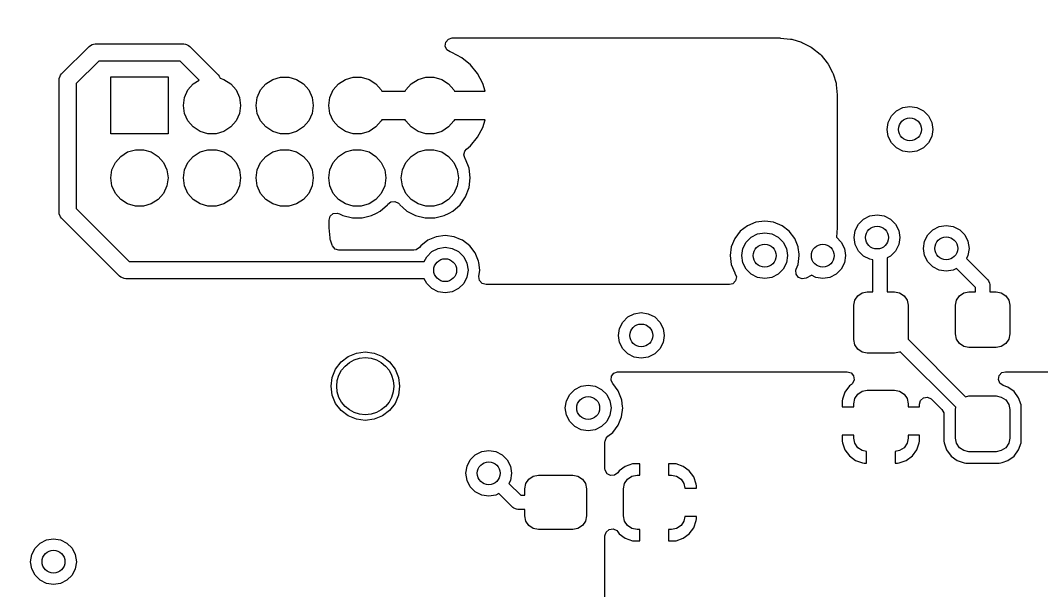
# Model space of a CAD drawing. Extents: x 116 to 183, y -110.2 to -37.6.
# Drawn here: x 131.51 to 149.37, y -68.09 to -58.11 of the extents above; entities that cross this region are included whole.
import ezdxf

# ---------------------------------------------------------------- set-up
doc = ezdxf.new("R2010")
doc.units = 0
doc.layers.add('BLACK', color=7, linetype='CONTINUOUS')

msp = doc.modelspace()

# ---------------------------------------------------------------- linework, layer by layer
at = {"layer": 'BLACK', "linetype": 'CONTINUOUS'}
for p, q in [((132.227934, -59.049934), (132.709934, -58.567934)), ((132.709934, -58.567934), (132.732665, -58.549279)), ((132.732665, -58.549279), (132.764339, -58.536159)), ((132.764339, -58.536159), (132.786736, -58.526882)), ((132.786736, -58.526882), (132.816, -58.524)), ((132.816, -58.524), (134.364, -58.524)), ((134.364, -58.524), (134.393264, -58.526882)), ((134.393264, -58.526882), (134.415661, -58.536159)), ((134.415661, -58.536159), (134.447335, -58.549279)), ((134.447335, -58.549279), (134.470066, -58.567934)), ((134.470066, -58.567934), (134.966066, -59.063934)), ((138.938005, -58.560551), (138.948566, -58.491484)), ((138.966462, -58.624363), (138.938005, -58.560551)), ((138.948566, -58.491484), (138.994791, -58.43909)), ((138.994791, -58.43909), (139.060896, -58.42)), ((139.060896, -58.42), (144.789907, -58.42)), ((144.789907, -58.42), (144.802061, -58.420597)), ((144.802061, -58.420597), (144.978941, -58.438018)), ((144.978941, -58.438018), (145.002769, -58.442757)), ((145.002769, -58.442757), (145.167001, -58.492576)), ((145.167001, -58.492576), (145.189453, -58.501877)), ((145.189453, -58.501877), (145.340798, -58.582772)), ((139.0249, -58.66266), (138.966462, -58.624363)), ((139.054536, -58.67165), (139.0249, -58.66266)), ((139.228253, -58.764503), (139.054536, -58.67165)), ((145.340798, -58.582772), (145.36101, -58.596277)), ((145.36101, -58.596277), (145.493666, -58.705145)), ((145.493666, -58.705145), (145.510854, -58.722333)), ((145.510854, -58.722333), (145.619722, -58.854989)), ((132.878132, -58.824), (132.484, -59.218132)), ((134.301868, -58.824), (132.878132, -58.824)), ((134.634491, -59.156623), (134.301868, -58.824)), ((139.22826, -58.764507), (139.228253, -58.764503)), ((139.380528, -58.889471), (139.22826, -58.764507)), ((139.505492, -59.041739), (139.380528, -58.889471)), ((145.619722, -58.854989), (145.633227, -58.875201)), ((145.633227, -58.875201), (145.714121, -59.026543)), ((132.186882, -59.126736), (132.203481, -59.086664)), ((132.203481, -59.086664), (132.209279, -59.072665)), ((132.209279, -59.072665), (132.227934, -59.049934)), ((133.09, -60.1), (133.09, -59.1)), ((133.09, -59.1), (134.09, -59.1)), ((134.09, -59.1), (134.09, -60.1)), ((134.966066, -59.063934), (134.984721, -59.086665)), ((134.984721, -59.086665), (134.990244, -59.1)), ((134.990244, -59.1), (135.000825, -59.125545)), ((135.922292, -59.145184), (136.058843, -59.105089)), ((136.058843, -59.105089), (136.201157, -59.105089)), ((136.201157, -59.105089), (136.337708, -59.145184)), ((137.192292, -59.145184), (137.328843, -59.105089)), ((137.328843, -59.105089), (137.471157, -59.105089)), ((137.471157, -59.105089), (137.607708, -59.145184)), ((138.462292, -59.145184), (138.598843, -59.105089)), ((138.598843, -59.105089), (138.741157, -59.105089)), ((138.741157, -59.105089), (138.877708, -59.145184)), ((139.505496, -59.041746), (139.505492, -59.041739)), ((139.598347, -59.215458), (139.505496, -59.041746)), ((145.714121, -59.026543), (145.723424, -59.049001)), ((145.723424, -59.049001), (145.77324, -59.213224)), ((132.184, -59.156), (132.186882, -59.126736)), ((132.184, -61.468), (132.184, -59.156)), ((132.484, -59.218132), (132.484, -61.405868)), ((134.439373, -59.32968), (134.53257, -59.222125)), ((134.53257, -59.222125), (134.634491, -59.156623)), ((135.000825, -59.125545), (135.067708, -59.145184)), ((135.067708, -59.145184), (135.18743, -59.222125)), ((135.18743, -59.222125), (135.280627, -59.32968)), ((135.709373, -59.32968), (135.80257, -59.222125)), ((135.80257, -59.222125), (135.922292, -59.145184)), ((136.337708, -59.145184), (136.45743, -59.222125)), ((136.45743, -59.222125), (136.550627, -59.32968)), ((136.979373, -59.32968), (137.07257, -59.222125)), ((137.07257, -59.222125), (137.192292, -59.145184)), ((137.607708, -59.145184), (137.72743, -59.222125)), ((137.72743, -59.222125), (137.820627, -59.32968)), ((138.249373, -59.32968), (138.34257, -59.222125)), ((138.34257, -59.222125), (138.462292, -59.145184)), ((138.877708, -59.145184), (138.99743, -59.222125)), ((138.99743, -59.222125), (139.090627, -59.32968)), ((139.63916, -59.349999), (139.598347, -59.215458)), ((145.77324, -59.213224), (145.777982, -59.237065)), ((145.777982, -59.237065), (145.795403, -59.413938)), ((134.36, -59.6), (134.380254, -59.459134)), ((134.380254, -59.459134), (134.439373, -59.32968)), ((135.280627, -59.32968), (135.339746, -59.459134)), ((135.339746, -59.459134), (135.36, -59.6)), ((135.63, -59.6), (135.650254, -59.459134)), ((135.650254, -59.459134), (135.709373, -59.32968)), ((136.550627, -59.32968), (136.609746, -59.459134)), ((136.609746, -59.459134), (136.63, -59.6)), ((136.9, -59.6), (136.920254, -59.459134)), ((136.920254, -59.459134), (136.979373, -59.32968)), ((137.820627, -59.32968), (137.829907, -59.35)), ((137.829907, -59.35), (138.240093, -59.35)), ((138.240093, -59.35), (138.249373, -59.32968)), ((139.090627, -59.32968), (139.099907, -59.35)), ((139.099907, -59.35), (139.63916, -59.35)), ((139.63916, -59.35), (139.63916, -59.349999)), ((145.795403, -59.413938), (145.796, -59.426092)), ((145.796, -59.426092), (145.796, -61.731907)), ((134.380254, -59.740866), (134.36, -59.6)), ((135.36, -59.6), (135.339746, -59.740866)), ((135.650254, -59.740866), (135.63, -59.6)), ((136.63, -59.6), (136.609746, -59.740866)), ((136.920254, -59.740866), (136.9, -59.6)), ((146.830886, -59.696393), (146.942393, -59.639577)), ((146.942393, -59.639577), (147.066, -59.62)), ((147.066, -59.62), (147.189607, -59.639577)), ((147.189607, -59.639577), (147.301114, -59.696393)), ((134.439373, -59.87032), (134.380254, -59.740866)), ((135.339746, -59.740866), (135.280627, -59.87032)), ((135.709373, -59.87032), (135.650254, -59.740866)), ((136.609746, -59.740866), (136.550627, -59.87032)), ((136.979373, -59.87032), (136.920254, -59.740866)), ((146.685577, -59.896393), (146.742393, -59.784886)), ((146.742393, -59.784886), (146.830886, -59.696393)), ((147.301114, -59.696393), (147.389607, -59.784886)), ((147.389607, -59.784886), (147.446423, -59.896393)), ((134.53257, -59.977875), (134.439373, -59.87032)), ((134.652292, -60.054816), (134.53257, -59.977875)), ((135.18743, -59.977875), (135.067708, -60.054816)), ((135.280627, -59.87032), (135.18743, -59.977875)), ((135.80257, -59.977875), (135.709373, -59.87032)), ((135.922292, -60.054816), (135.80257, -59.977875)), ((136.45743, -59.977875), (136.337708, -60.054816)), ((136.550627, -59.87032), (136.45743, -59.977875)), ((137.07257, -59.977875), (136.979373, -59.87032)), ((137.192292, -60.054816), (137.07257, -59.977875)), ((137.72743, -59.977875), (137.607708, -60.054816)), ((137.820627, -59.87032), (137.72743, -59.977875)), ((137.829907, -59.85), (137.820627, -59.87032)), ((138.240093, -59.85), (137.829907, -59.85)), ((138.249373, -59.87032), (138.240093, -59.85)), ((138.34257, -59.977875), (138.249373, -59.87032)), ((138.462292, -60.054816), (138.34257, -59.977875)), ((138.99743, -59.977875), (138.877708, -60.054816)), ((139.090627, -59.87032), (138.99743, -59.977875)), ((139.099907, -59.85), (139.090627, -59.87032)), ((139.63916, -59.85), (139.099907, -59.85)), ((139.505496, -60.158253), (139.598347, -59.984541)), ((139.598347, -59.984541), (139.63916, -59.85)), ((146.666, -60.02), (146.685577, -59.896393)), ((147.446423, -59.896393), (147.466, -60.02)), ((134.09, -60.1), (133.09, -60.1)), ((134.788843, -60.094911), (134.652292, -60.054816)), ((134.931157, -60.094911), (134.788843, -60.094911)), ((135.067708, -60.054816), (134.931157, -60.094911)), ((136.058843, -60.094911), (135.922292, -60.054816)), ((136.201157, -60.094911), (136.058843, -60.094911)), ((136.337708, -60.054816), (136.201157, -60.094911)), ((137.328843, -60.094911), (137.192292, -60.054816)), ((137.471157, -60.094911), (137.328843, -60.094911)), ((137.607708, -60.054816), (137.471157, -60.094911)), ((138.598843, -60.094911), (138.462292, -60.054816)), ((138.741157, -60.094911), (138.598843, -60.094911)), ((138.877708, -60.054816), (138.741157, -60.094911)), ((139.380529, -60.310527), (139.505492, -60.15826)), ((139.505492, -60.15826), (139.505496, -60.158253)), ((146.685577, -60.143607), (146.666, -60.02)), ((146.742393, -60.255114), (146.685577, -60.143607)), ((147.446423, -60.143607), (147.389607, -60.255114)), ((147.466, -60.02), (147.446423, -60.143607)), ((139.311991, -60.366774), (139.380529, -60.310527)), ((146.830886, -60.343607), (146.742393, -60.255114)), ((146.942393, -60.400423), (146.830886, -60.343607)), ((147.301114, -60.343607), (147.189607, -60.400423)), ((147.389607, -60.255114), (147.301114, -60.343607)), ((133.169373, -60.59968), (133.26257, -60.492125)), ((133.26257, -60.492125), (133.382292, -60.415184)), ((133.382292, -60.415184), (133.518843, -60.375089)), ((133.518843, -60.375089), (133.661157, -60.375089)), ((133.661157, -60.375089), (133.797708, -60.415184)), ((133.797708, -60.415184), (133.91743, -60.492125)), ((133.91743, -60.492125), (134.010627, -60.59968)), ((134.439373, -60.59968), (134.53257, -60.492125)), ((134.53257, -60.492125), (134.652292, -60.415184)), ((134.652292, -60.415184), (134.788843, -60.375089)), ((134.788843, -60.375089), (134.931157, -60.375089)), ((134.931157, -60.375089), (135.067708, -60.415184)), ((135.067708, -60.415184), (135.18743, -60.492125)), ((135.18743, -60.492125), (135.280627, -60.59968)), ((135.709373, -60.59968), (135.80257, -60.492125)), ((135.80257, -60.492125), (135.922292, -60.415184)), ((135.922292, -60.415184), (136.058843, -60.375089)), ((136.058843, -60.375089), (136.201157, -60.375089)), ((136.201157, -60.375089), (136.337708, -60.415184)), ((136.337708, -60.415184), (136.45743, -60.492125)), ((136.45743, -60.492125), (136.550627, -60.59968)), ((136.979373, -60.59968), (137.07257, -60.492125)), ((137.07257, -60.492125), (137.192292, -60.415184)), ((137.192292, -60.415184), (137.328843, -60.375089)), ((137.328843, -60.375089), (137.471157, -60.375089)), ((137.471157, -60.375089), (137.607708, -60.415184)), ((137.607708, -60.415184), (137.72743, -60.492125)), ((137.72743, -60.492125), (137.820627, -60.59968)), ((138.249373, -60.59968), (138.34257, -60.492125)), ((138.34257, -60.492125), (138.462292, -60.415184)), ((138.462292, -60.415184), (138.598843, -60.375089)), ((138.598843, -60.375089), (138.741157, -60.375089)), ((138.741157, -60.375089), (138.877708, -60.415184)), ((138.877708, -60.415184), (138.99743, -60.492125)), ((138.99743, -60.492125), (139.090627, -60.59968)), ((139.266722, -60.466714), (139.284187, -60.399063)), ((139.288604, -60.533068), (139.266722, -60.466714)), ((139.284187, -60.399063), (139.311991, -60.366774)), ((139.294818, -60.54207), (139.288604, -60.533068)), ((139.35514, -60.701128), (139.294818, -60.54207)), ((147.066, -60.42), (146.942393, -60.400423)), ((147.189607, -60.400423), (147.066, -60.42)), ((133.110254, -60.729134), (133.169373, -60.59968)), ((134.010627, -60.59968), (134.069746, -60.729134)), ((134.380254, -60.729134), (134.439373, -60.59968)), ((135.280627, -60.59968), (135.339746, -60.729134)), ((135.650254, -60.729134), (135.709373, -60.59968)), ((136.550627, -60.59968), (136.609746, -60.729134)), ((136.920254, -60.729134), (136.979373, -60.59968)), ((137.820627, -60.59968), (137.879746, -60.729134)), ((138.190254, -60.729134), (138.249373, -60.59968)), ((139.090627, -60.59968), (139.149746, -60.729134)), ((139.375645, -60.87), (139.35514, -60.701128)), ((133.09, -60.87), (133.110254, -60.729134)), ((133.110254, -61.010866), (133.09, -60.87)), ((134.069746, -60.729134), (134.09, -60.87)), ((134.09, -60.87), (134.069746, -61.010866)), ((134.36, -60.87), (134.380254, -60.729134)), ((134.380254, -61.010866), (134.36, -60.87)), ((135.339746, -60.729134), (135.36, -60.87)), ((135.36, -60.87), (135.339746, -61.010866)), ((135.63, -60.87), (135.650254, -60.729134)), ((135.650254, -61.010866), (135.63, -60.87)), ((136.609746, -60.729134), (136.63, -60.87)), ((136.63, -60.87), (136.609746, -61.010866)), ((136.9, -60.87), (136.920254, -60.729134)), ((136.920254, -61.010866), (136.9, -60.87)), ((137.879746, -60.729134), (137.9, -60.87)), ((137.9, -60.87), (137.879746, -61.010866)), ((138.17, -60.87), (138.190254, -60.729134)), ((138.190254, -61.010866), (138.17, -60.87)), ((139.149746, -60.729134), (139.17, -60.87)), ((139.17, -60.87), (139.149746, -61.010866)), ((139.35514, -61.038872), (139.375645, -60.87)), ((133.169373, -61.14032), (133.110254, -61.010866)), ((134.069746, -61.010866), (134.010627, -61.14032)), ((134.439373, -61.14032), (134.380254, -61.010866)), ((135.339746, -61.010866), (135.280627, -61.14032)), ((135.709373, -61.14032), (135.650254, -61.010866)), ((136.609746, -61.010866), (136.550627, -61.14032)), ((136.979373, -61.14032), (136.920254, -61.010866)), ((137.879746, -61.010866), (137.820627, -61.14032)), ((138.249373, -61.14032), (138.190254, -61.010866)), ((139.149746, -61.010866), (139.090627, -61.14032)), ((139.294818, -61.19793), (139.35514, -61.038872)), ((133.26257, -61.247875), (133.169373, -61.14032)), ((133.382292, -61.324816), (133.26257, -61.247875)), ((133.91743, -61.247875), (133.797708, -61.324816)), ((134.010627, -61.14032), (133.91743, -61.247875)), ((134.53257, -61.247875), (134.439373, -61.14032)), ((134.652292, -61.324816), (134.53257, -61.247875)), ((135.18743, -61.247875), (135.067708, -61.324816)), ((135.280627, -61.14032), (135.18743, -61.247875)), ((135.80257, -61.247875), (135.709373, -61.14032)), ((135.922292, -61.324816), (135.80257, -61.247875)), ((136.45743, -61.247875), (136.337708, -61.324816)), ((136.550627, -61.14032), (136.45743, -61.247875)), ((137.07257, -61.247875), (136.979373, -61.14032)), ((137.192292, -61.324816), (137.07257, -61.247875)), ((137.72743, -61.247875), (137.607708, -61.324816)), ((137.820627, -61.14032), (137.72743, -61.247875)), ((138.34257, -61.247875), (138.249373, -61.14032)), ((138.462292, -61.324816), (138.34257, -61.247875)), ((138.99743, -61.247875), (138.877708, -61.324816)), ((139.090627, -61.14032), (138.99743, -61.247875)), ((139.198183, -61.337929), (139.294818, -61.19793)), ((132.484, -61.405868), (133.412132, -62.334)), ((133.518843, -61.364911), (133.382292, -61.324816)), ((133.661157, -61.364911), (133.518843, -61.364911)), ((133.797708, -61.324816), (133.661157, -61.364911)), ((134.788843, -61.364911), (134.652292, -61.324816)), ((134.931157, -61.364911), (134.788843, -61.364911)), ((135.067708, -61.324816), (134.931157, -61.364911)), ((136.058843, -61.364911), (135.922292, -61.324816)), ((136.201157, -61.364911), (136.058843, -61.364911)), ((136.337708, -61.324816), (136.201157, -61.364911)), ((137.328843, -61.364911), (137.192292, -61.324816)), ((137.471157, -61.364911), (137.328843, -61.364911)), ((137.607708, -61.324816), (137.471157, -61.364911)), ((137.800852, -61.450734), (137.928183, -61.337929)), ((137.928183, -61.337929), (137.93295, -61.331021)), ((137.93295, -61.331021), (137.98723, -61.287033)), ((137.98723, -61.287033), (138.056678, -61.279372)), ((138.056678, -61.279372), (138.119244, -61.310473)), ((138.119244, -61.310473), (138.137046, -61.331017)), ((138.137046, -61.331017), (138.141817, -61.337929)), ((138.141817, -61.337929), (138.199731, -61.389236)), ((138.199731, -61.389236), (138.26915, -61.450736)), ((138.598843, -61.364911), (138.462292, -61.324816)), ((138.741157, -61.364911), (138.598843, -61.364911)), ((138.877708, -61.324816), (138.741157, -61.364911)), ((139.070852, -61.450734), (139.198183, -61.337929)), ((132.186882, -61.497263), (132.184, -61.468)), ((132.209279, -61.551335), (132.186882, -61.497263)), ((132.227934, -61.574066), (132.209279, -61.551335)), ((133.243934, -62.590066), (132.227934, -61.574066)), ((136.906, -61.606968), (136.925685, -61.539929)), ((136.906, -61.731907), (136.906, -61.606968)), ((136.925685, -61.539929), (136.978489, -61.494174)), ((136.978489, -61.494174), (137.047647, -61.48423)), ((137.047647, -61.48423), (137.087626, -61.497172)), ((137.087626, -61.497172), (137.149773, -61.529789)), ((137.149773, -61.529789), (137.149775, -61.52979)), ((137.149775, -61.52979), (137.314944, -61.5705)), ((137.314944, -61.5705), (137.485056, -61.5705)), ((137.485056, -61.5705), (137.650225, -61.52979)), ((137.650225, -61.52979), (137.737031, -61.48423)), ((137.737031, -61.48423), (137.800849, -61.450736)), ((137.800849, -61.450736), (137.80085, -61.450734)), ((137.80085, -61.450734), (137.800852, -61.450734)), ((138.26915, -61.450736), (138.419773, -61.529789)), ((138.419773, -61.529789), (138.419775, -61.52979)), ((138.419775, -61.52979), (138.584944, -61.5705)), ((138.584944, -61.5705), (138.755056, -61.5705)), ((138.755056, -61.5705), (138.920225, -61.52979)), ((138.920225, -61.52979), (139.007031, -61.48423)), ((139.007031, -61.48423), (139.070849, -61.450736)), ((139.070849, -61.450736), (139.07085, -61.450734)), ((139.07085, -61.450734), (139.070852, -61.450734)), ((146.167079, -61.678658), (146.255572, -61.590165)), ((146.255572, -61.590165), (146.367079, -61.533349)), ((146.367079, -61.533349), (146.490686, -61.513772)), ((146.490686, -61.513772), (146.614293, -61.533349)), ((146.614293, -61.533349), (146.7258, -61.590165)), ((146.7258, -61.590165), (146.814293, -61.678658)), ((136.906597, -61.744061), (136.906, -61.731907)), ((136.924018, -61.920941), (136.906597, -61.744061)), ((144.22316, -61.705463), (144.097718, -61.801718)), ((144.369237, -61.644956), (144.22316, -61.705463)), ((144.369239, -61.644955), (144.369237, -61.644956)), ((144.525999, -61.624318), (144.369239, -61.644955)), ((144.526001, -61.624318), (144.525999, -61.624318)), ((144.68276, -61.644955), (144.526001, -61.624318)), ((144.682762, -61.644956), (144.68276, -61.644955)), ((144.828841, -61.705464), (144.682762, -61.644956)), ((144.954282, -61.801718), (144.828841, -61.705464)), ((145.795403, -61.744061), (145.779207, -61.908486)), ((145.796, -61.731907), (145.795403, -61.744061)), ((146.090686, -61.913772), (146.110263, -61.790165)), ((146.110263, -61.790165), (146.167079, -61.678658)), ((146.814293, -61.678658), (146.871109, -61.790165)), ((146.871109, -61.790165), (146.890686, -61.913772)), ((147.377393, -61.867886), (147.465886, -61.779393)), ((147.465886, -61.779393), (147.577393, -61.722577)), ((147.577393, -61.722577), (147.701, -61.703)), ((147.701, -61.703), (147.824607, -61.722577)), ((147.824607, -61.722577), (147.936114, -61.779393)), ((147.936114, -61.779393), (148.024607, -61.867886)), ((136.928757, -61.944769), (136.924018, -61.920941)), ((136.933215, -61.959463), (136.928757, -61.944769)), ((136.959312, -62.045495), (136.933215, -61.959463)), ((138.635159, -61.959464), (138.509718, -62.055718)), ((138.63516, -61.959463), (138.635159, -61.959464)), ((138.781237, -61.898956), (138.63516, -61.959463)), ((138.781239, -61.898955), (138.781237, -61.898956)), ((138.937999, -61.878318), (138.781239, -61.898955)), ((138.938001, -61.878318), (138.937999, -61.878318)), ((139.09476, -61.898955), (138.938001, -61.878318)), ((139.094762, -61.898956), (139.09476, -61.898955)), ((139.205364, -61.944769), (139.094762, -61.898956)), ((139.240841, -61.959464), (139.205364, -61.944769)), ((139.366282, -62.055718), (139.240841, -61.959464)), ((144.001463, -61.92716), (143.940956, -62.073237)), ((144.097718, -61.801718), (144.001463, -61.92716)), ((144.202393, -61.994886), (144.290886, -61.906393)), ((144.290886, -61.906393), (144.402393, -61.849577)), ((144.402393, -61.849577), (144.526, -61.83)), ((144.526, -61.83), (144.649607, -61.849577)), ((144.649607, -61.849577), (144.761114, -61.906393)), ((144.761114, -61.906393), (144.849607, -61.994886)), ((145.050536, -61.927159), (144.954282, -61.801718)), ((145.111044, -62.073238), (145.050536, -61.927159)), ((145.779207, -61.908486), (145.865607, -61.994886)), ((146.110263, -62.037379), (146.090686, -61.913772)), ((146.890686, -61.913772), (146.871109, -62.037379)), ((147.320577, -61.979393), (147.377393, -61.867886)), ((148.024607, -61.867886), (148.081423, -61.979393)), ((136.965179, -62.061011), (136.959312, -62.045495)), ((137.010934, -62.113815), (136.965179, -62.061011)), ((137.077973, -62.1335), (137.010934, -62.113815)), ((138.388884, -62.1335), (137.077973, -62.1335)), ((138.430832, -62.126189), (138.388884, -62.1335)), ((138.487258, -62.084988), (138.430832, -62.126189)), ((138.509718, -62.055718), (138.487258, -62.084988)), ((138.702886, -62.160393), (138.814393, -62.103577)), ((138.814393, -62.103577), (138.938, -62.084)), ((138.938, -62.084), (139.061607, -62.103577)), ((139.061607, -62.103577), (139.173114, -62.160393)), ((139.462536, -62.181159), (139.366282, -62.055718)), ((143.940955, -62.073239), (143.920318, -62.229998)), ((143.940956, -62.073237), (143.940955, -62.073239)), ((144.126, -62.23), (144.145577, -62.106393)), ((144.145577, -62.106393), (144.202393, -61.994886)), ((144.849607, -61.994886), (144.906423, -62.106393)), ((144.906423, -62.106393), (144.926, -62.23)), ((145.112591, -62.084987), (145.111044, -62.073238)), ((145.128197, -62.203531), (145.112591, -62.084987)), ((145.865607, -61.994886), (145.922423, -62.106393)), ((145.922423, -62.106393), (145.942, -62.23)), ((146.167079, -62.148886), (146.110263, -62.037379)), ((146.255572, -62.237379), (146.167079, -62.148886)), ((146.814293, -62.148886), (146.7258, -62.237379)), ((146.871109, -62.037379), (146.814293, -62.148886)), ((147.301, -62.103), (147.320577, -61.979393)), ((147.320577, -62.226607), (147.301, -62.103)), ((148.081423, -61.979393), (148.101, -62.103)), ((148.101, -62.103), (148.081423, -62.226607)), ((138.571025, -62.334), (138.614393, -62.248886)), ((138.614393, -62.248886), (138.702886, -62.160393)), ((139.173114, -62.160393), (139.261607, -62.248886)), ((139.261607, -62.248886), (139.318423, -62.360393)), ((139.523044, -62.327238), (139.462536, -62.181159)), ((139.525871, -62.348712), (139.523044, -62.327238)), ((143.920318, -62.229998), (143.920318, -62.230001)), ((143.920318, -62.230001), (143.940955, -62.38676)), ((144.145577, -62.353607), (144.126, -62.23)), ((144.926, -62.23), (144.906423, -62.353607)), ((145.111044, -62.386762), (145.131682, -62.23)), ((145.131682, -62.23), (145.128197, -62.203531)), ((145.942, -62.23), (145.922423, -62.353607)), ((146.367079, -62.294195), (146.255572, -62.237379)), ((146.416503, -62.302022), (146.367079, -62.294195)), ((146.416503, -62.862), (146.416503, -62.302022)), ((146.7258, -62.237379), (146.666503, -62.267592)), ((146.666503, -62.267592), (146.666503, -62.862)), ((147.377393, -62.338114), (147.320577, -62.226607)), ((148.081423, -62.226607), (148.054406, -62.279629)), ((148.054406, -62.279629), (148.424389, -62.649612)), ((133.412132, -62.334), (138.571025, -62.334)), ((139.318423, -62.360393), (139.338, -62.484)), ((139.338, -62.484), (139.318423, -62.607607)), ((139.543682, -62.483998), (139.525871, -62.348712)), ((139.528698, -62.597815), (139.543682, -62.484001)), ((139.543682, -62.484001), (139.543682, -62.483998)), ((143.940955, -62.38676), (143.940956, -62.386762)), ((143.940956, -62.386762), (144.001463, -62.53284)), ((144.202393, -62.465114), (144.145577, -62.353607)), ((144.290886, -62.553607), (144.202393, -62.465114)), ((144.849607, -62.465114), (144.761114, -62.553607)), ((144.906423, -62.353607), (144.849607, -62.465114)), ((145.071703, -62.486384), (145.078062, -62.466386)), ((145.076065, -62.556118), (145.071703, -62.486384)), ((145.078062, -62.466386), (145.111044, -62.386762)), ((145.865607, -62.465114), (145.777114, -62.553607)), ((145.922423, -62.353607), (145.865607, -62.465114)), ((147.465886, -62.426607), (147.377393, -62.338114)), ((147.577393, -62.483423), (147.465886, -62.426607)), ((147.701, -62.503), (147.577393, -62.483423)), ((147.824607, -62.483423), (147.701, -62.503)), ((147.877629, -62.456406), (147.824607, -62.483423)), ((148.211, -62.789776), (147.877629, -62.456406)), ((133.266665, -62.608721), (133.243934, -62.590066)), ((133.282795, -62.615402), (133.266665, -62.608721)), ((133.320736, -62.631118), (133.282795, -62.615402)), ((133.35, -62.634), (133.320736, -62.631118)), ((138.571025, -62.634), (133.35, -62.634)), ((138.614393, -62.719114), (138.571025, -62.634)), ((139.318423, -62.607607), (139.261607, -62.719114)), ((139.538843, -62.665511), (139.528698, -62.597815)), ((139.584598, -62.718315), (139.538843, -62.665511)), ((144.016973, -62.672126), (143.96816, -62.722117)), ((144.001463, -62.53284), (144.001464, -62.532841)), ((144.001464, -62.532841), (144.005816, -62.538513)), ((144.005816, -62.538513), (144.031011, -62.603681)), ((144.031011, -62.603681), (144.016973, -62.672126)), ((144.402393, -62.610423), (144.290886, -62.553607)), ((144.526, -62.63), (144.402393, -62.610423)), ((144.649607, -62.610423), (144.526, -62.63)), ((144.761114, -62.553607), (144.649607, -62.610423)), ((145.117435, -62.612423), (145.076065, -62.556118)), ((145.182679, -62.637423), (145.117435, -62.612423)), ((145.251082, -62.623181), (145.182679, -62.637423)), ((145.340798, -62.575227), (145.251082, -62.623181)), ((145.344483, -62.572764), (145.340798, -62.575227)), ((145.418393, -62.610423), (145.344483, -62.572764)), ((145.542, -62.63), (145.418393, -62.610423)), ((145.665607, -62.610423), (145.542, -62.63)), ((145.777114, -62.553607), (145.665607, -62.610423)), ((148.424389, -62.649612), (148.439934, -62.668554)), ((148.439934, -62.668554), (148.458598, -62.713614)), ((138.702886, -62.807607), (138.614393, -62.719114)), ((138.814393, -62.864423), (138.702886, -62.807607)), ((138.938, -62.884), (138.814393, -62.864423)), ((139.061607, -62.864423), (138.938, -62.884)), ((139.173114, -62.807607), (139.061607, -62.864423)), ((139.261607, -62.719114), (139.173114, -62.807607)), ((139.651637, -62.738), (139.584598, -62.718315)), ((143.907441, -62.738), (139.651637, -62.738)), ((143.96816, -62.722117), (143.907441, -62.738)), ((146.229613, -62.880079), (146.3205, -62.862)), ((146.3205, -62.862), (146.416503, -62.862)), ((146.666503, -62.862), (146.7955, -62.862)), ((146.7955, -62.862), (146.886387, -62.880079)), ((148.007613, -62.880079), (148.0985, -62.862)), ((148.0985, -62.862), (148.211, -62.862)), ((148.211, -62.862), (148.211, -62.789776)), ((148.458598, -62.713614), (148.461, -62.738)), ((148.461, -62.738), (148.461, -62.862)), ((148.461, -62.862), (148.5735, -62.862)), ((148.5735, -62.862), (148.664387, -62.880079)), ((146.083, -63.0995), (146.101079, -63.008613)), ((146.101079, -63.008613), (146.152562, -62.931562)), ((146.152562, -62.931562), (146.229613, -62.880079)), ((146.886387, -62.880079), (146.963438, -62.931562)), ((146.963438, -62.931562), (147.014921, -63.008613)), ((147.014921, -63.008613), (147.033, -63.0995)), ((147.861, -63.0995), (147.879079, -63.008613)), ((147.879079, -63.008613), (147.930562, -62.931562)), ((147.930562, -62.931562), (148.007613, -62.880079)), ((148.664387, -62.880079), (148.741438, -62.931562)), ((148.741438, -62.931562), (148.792921, -63.008613)), ((148.792921, -63.008613), (148.811, -63.0995)), ((146.083, -63.6995), (146.083, -63.0995)), ((147.033, -63.0995), (147.033, -63.694724)), ((147.861, -63.5995), (147.861, -63.0995)), ((148.811, -63.0995), (148.811, -63.5995)), ((141.986577, -63.503393), (142.043393, -63.391886)), ((142.043393, -63.391886), (142.131886, -63.303393)), ((142.131886, -63.303393), (142.243393, -63.246577)), ((142.243393, -63.246577), (142.367, -63.227)), ((142.367, -63.227), (142.490607, -63.246577)), ((142.490607, -63.246577), (142.602114, -63.303393)), ((142.602114, -63.303393), (142.690607, -63.391886)), ((142.690607, -63.391886), (142.747423, -63.503393)), ((141.967, -63.627), (141.986577, -63.503393)), ((142.747423, -63.503393), (142.767, -63.627)), ((141.986577, -63.750607), (141.967, -63.627)), ((142.043393, -63.862114), (141.986577, -63.750607)), ((142.747423, -63.750607), (142.690607, -63.862114)), ((142.767, -63.627), (142.747423, -63.750607)), ((146.101079, -63.790387), (146.083, -63.6995)), ((147.033, -63.694724), (148.037424, -64.699148)), ((147.879079, -63.690387), (147.861, -63.5995)), ((147.930562, -63.767438), (147.879079, -63.690387)), ((148.792921, -63.690387), (148.741438, -63.767438)), ((148.811, -63.5995), (148.792921, -63.690387)), ((137.241, -63.996385), (137.385709, -63.936445)), ((137.385709, -63.936445), (137.541, -63.916)), ((137.541, -63.916), (137.696291, -63.936445)), ((137.696291, -63.936445), (137.841, -63.996385)), ((142.131886, -63.950607), (142.043393, -63.862114)), ((142.690607, -63.862114), (142.602114, -63.950607)), ((146.152562, -63.867438), (146.101079, -63.790387)), ((146.229613, -63.918921), (146.152562, -63.867438)), ((146.3205, -63.937), (146.229613, -63.918921)), ((146.7955, -63.937), (146.3205, -63.937)), ((146.886387, -63.918921), (146.7955, -63.937)), ((146.896732, -63.912008), (146.886387, -63.918921)), ((147.869001, -64.884277), (146.896732, -63.912008)), ((148.007613, -63.818921), (147.930562, -63.767438)), ((148.0985, -63.837), (148.007613, -63.818921)), ((148.5735, -63.837), (148.0985, -63.837)), ((148.664387, -63.818921), (148.5735, -63.837)), ((148.741438, -63.767438), (148.664387, -63.818921)), ((137.021385, -64.216), (137.116736, -64.091736)), ((137.116736, -64.091736), (137.241, -63.996385)), ((137.841, -63.996385), (137.965264, -64.091736)), ((137.965264, -64.091736), (138.060615, -64.216)), ((142.243393, -64.007423), (142.131886, -63.950607)), ((142.367, -64.027), (142.243393, -64.007423)), ((142.490607, -64.007423), (142.367, -64.027)), ((142.602114, -63.950607), (142.490607, -64.007423)), ((136.961445, -64.360709), (137.021385, -64.216)), ((138.060615, -64.216), (138.120555, -64.360709)), ((141.843744, -64.342666), (141.885616, -64.286733)), ((141.885616, -64.286733), (141.95108, -64.262316)), ((141.95108, -64.262316), (141.959926, -64.262)), ((141.959926, -64.262), (145.969073, -64.262)), ((145.969073, -64.262), (146.036112, -64.281685)), ((146.036112, -64.281685), (146.081867, -64.334489)), ((148.626125, -64.328805), (148.674512, -64.278402)), ((148.674512, -64.278402), (148.736146, -64.262)), ((148.736146, -64.262), (149.525073, -64.262)), ((136.941, -64.516), (136.961445, -64.360709)), ((138.120555, -64.360709), (138.141, -64.516)), ((141.83876, -64.412358), (141.843744, -64.342666)), ((141.864927, -64.46028), (141.83876, -64.412358)), ((141.862334, -64.462271), (141.864927, -64.46028)), ((141.867279, -64.468716), (141.862334, -64.462271)), ((141.867282, -64.468718), (141.867279, -64.468716)), ((141.963536, -64.594159), (141.867282, -64.468718)), ((146.062786, -64.467203), (146.042707, -64.48577)), ((146.091811, -64.403647), (146.062786, -64.467203)), ((146.081867, -64.334489), (146.091811, -64.403647)), ((148.612668, -64.397366), (148.626125, -64.328805)), ((148.638415, -64.462319), (148.612668, -64.397366)), ((148.695191, -64.503041), (148.638415, -64.462319)), ((136.961445, -64.671291), (136.941, -64.516)), ((138.141, -64.516), (138.120555, -64.671291)), ((141.115393, -64.661886), (141.203886, -64.573393)), ((141.203886, -64.573393), (141.315393, -64.516577)), ((141.315393, -64.516577), (141.439, -64.497)), ((141.439, -64.497), (141.562607, -64.516577)), ((141.562607, -64.516577), (141.674114, -64.573393)), ((141.674114, -64.573393), (141.762607, -64.661886)), ((142.024044, -64.740238), (141.963536, -64.594159)), ((145.929329, -64.617762), (145.885772, -64.742237)), ((146.007646, -64.511646), (145.929329, -64.617762)), ((146.042707, -64.48577), (146.007646, -64.511646)), ((146.152562, -64.656562), (146.229613, -64.605079)), ((146.229613, -64.605079), (146.3205, -64.587)), ((146.3205, -64.587), (146.7955, -64.587)), ((146.7955, -64.587), (146.886387, -64.605079)), ((146.886387, -64.605079), (146.963438, -64.656562)), ((148.780475, -64.532884), (148.695191, -64.503041)), ((148.88671, -64.611288), (148.780475, -64.532884)), ((148.886711, -64.611289), (148.88671, -64.611288)), ((148.965115, -64.717523), (148.886711, -64.611289)), ((137.021385, -64.816), (136.961445, -64.671291)), ((137.116736, -64.940264), (137.021385, -64.816)), ((138.060615, -64.816), (137.965264, -64.940264)), ((138.120555, -64.671291), (138.060615, -64.816)), ((141.039, -64.897), (141.058577, -64.773393)), ((141.058577, -64.773393), (141.115393, -64.661886)), ((141.762607, -64.661886), (141.819423, -64.773393)), ((141.819423, -64.773393), (141.839, -64.897)), ((142.026849, -64.761548), (142.024044, -64.740238)), ((142.041356, -64.871739), (142.026849, -64.761548)), ((145.88577, -64.742249), (145.883, -64.771791)), ((145.883, -64.771791), (145.883, -64.8745)), ((145.885772, -64.742237), (145.88577, -64.742249)), ((146.083, -64.8245), (146.101079, -64.733613)), ((146.083, -64.8745), (146.083, -64.8245)), ((146.101079, -64.733613), (146.152562, -64.656562)), ((146.963438, -64.656562), (147.014921, -64.733613)), ((147.014921, -64.733613), (147.033, -64.8245)), ((147.033, -64.8245), (147.033, -64.8745)), ((147.233, -64.831189), (147.252685, -64.76415)), ((147.252685, -64.76415), (147.305489, -64.718395)), ((147.305489, -64.718395), (147.374647, -64.708451)), ((147.374647, -64.708451), (147.438203, -64.737476)), ((147.438203, -64.737476), (147.444681, -64.743508)), ((147.444681, -64.743508), (147.624181, -64.923008)), ((148.037424, -64.699148), (148.0985, -64.687)), ((148.0985, -64.687), (148.5735, -64.687)), ((148.5735, -64.687), (148.664387, -64.705079)), ((148.664387, -64.705079), (148.741438, -64.756562)), ((148.741438, -64.756562), (148.792921, -64.833613)), ((149.008725, -64.84215), (148.965115, -64.717523)), ((137.241, -65.035615), (137.116736, -64.940264)), ((137.965264, -64.940264), (137.841, -65.035615)), ((141.058577, -65.020607), (141.039, -64.897)), ((141.839, -64.897), (141.819423, -65.020607)), ((142.024044, -65.053762), (142.044682, -64.897)), ((142.044682, -64.897), (142.041356, -64.871739)), ((145.883, -64.8745), (146.083, -64.8745)), ((147.033, -64.8745), (147.233, -64.8745)), ((147.233, -64.8745), (147.233, -64.831189)), ((147.624181, -64.923008), (147.657666, -64.984331)), ((147.657666, -64.984331), (147.6605, -65.010689)), ((147.861, -64.9245), (147.869001, -64.884277)), ((147.861, -65.4245), (147.861, -64.9245)), ((148.792921, -64.833613), (148.811, -64.9245)), ((148.811, -64.9245), (148.811, -65.4245)), ((149.010377, -64.859772), (149.008725, -64.84215)), ((149.0115, -64.871744), (149.010377, -64.859772)), ((149.0115, -65.241791), (149.0115, -64.871744)), ((137.385709, -65.095555), (137.241, -65.035615)), ((137.541, -65.116), (137.385709, -65.095555)), ((137.696291, -65.095555), (137.541, -65.116)), ((137.841, -65.035615), (137.696291, -65.095555)), ((141.115393, -65.132114), (141.058577, -65.020607)), ((141.203886, -65.220607), (141.115393, -65.132114)), ((141.762607, -65.132114), (141.674114, -65.220607)), ((141.819423, -65.020607), (141.762607, -65.132114)), ((141.963536, -65.199841), (142.024044, -65.053762)), ((147.6605, -65.010689), (147.6605, -65.47726)), ((141.315393, -65.277423), (141.203886, -65.220607)), ((141.439, -65.297), (141.315393, -65.277423)), ((141.562607, -65.277423), (141.439, -65.297)), ((141.674114, -65.220607), (141.562607, -65.277423)), ((141.780514, -65.391861), (141.867282, -65.325282)), ((141.867282, -65.325282), (141.963536, -65.199841)), ((149.0115, -65.477208), (149.0115, -65.241791)), ((141.732, -65.490237), (141.735826, -65.477208)), ((141.732, -65.959073), (141.732, -65.490237)), ((141.735826, -65.477208), (141.751685, -65.423198)), ((141.751685, -65.423198), (141.780514, -65.391861)), ((146.083, -65.3745), (145.883, -65.3745)), ((145.883, -65.3745), (145.883, -65.477208)), ((145.883, -65.477208), (145.88577, -65.50675)), ((145.88577, -65.50675), (145.885772, -65.506762)), ((145.885772, -65.506762), (145.929329, -65.631237)), ((146.083, -65.4245), (146.083, -65.3745)), ((146.101079, -65.515387), (146.083, -65.4245)), ((146.152562, -65.592438), (146.101079, -65.515387)), ((147.014921, -65.515387), (146.963438, -65.592438)), ((147.033, -65.4245), (147.014921, -65.515387)), ((147.233, -65.3745), (147.033, -65.3745)), ((147.033, -65.3745), (147.033, -65.4245)), ((147.18667, -65.631237), (147.230227, -65.506762)), ((147.230227, -65.506762), (147.230229, -65.50675)), ((147.230229, -65.50675), (147.233, -65.477208)), ((147.233, -65.477208), (147.233, -65.3745)), ((147.6605, -65.47726), (147.663274, -65.506849)), ((147.663274, -65.506849), (147.706884, -65.631476)), ((147.879079, -65.515387), (147.861, -65.4245)), ((147.930562, -65.592438), (147.879079, -65.515387)), ((148.792921, -65.515387), (148.741438, -65.592438)), ((148.811, -65.4245), (148.792921, -65.515387)), ((148.965116, -65.631475), (149.008725, -65.506849)), ((149.008725, -65.506849), (149.0115, -65.477256)), ((149.0115, -65.477256), (149.0115, -65.477208)), ((139.376393, -65.804886), (139.464886, -65.716393)), ((139.464886, -65.716393), (139.576393, -65.659577)), ((139.576393, -65.659577), (139.7, -65.64)), ((139.7, -65.64), (139.823607, -65.659577)), ((139.823607, -65.659577), (139.935114, -65.716393)), ((139.935114, -65.716393), (140.023607, -65.804886)), ((145.929329, -65.631237), (146.007646, -65.737353)), ((146.229613, -65.643921), (146.152562, -65.592438)), ((146.308, -65.659513), (146.229613, -65.643921)), ((146.308, -65.862), (146.308, -65.659513)), ((146.886387, -65.643921), (146.808, -65.659513)), ((146.808, -65.659513), (146.808, -65.862)), ((146.963438, -65.592438), (146.886387, -65.643921)), ((147.108353, -65.737353), (147.18667, -65.631237)), ((147.706884, -65.631476), (147.785288, -65.73771)), ((148.007613, -65.643921), (147.930562, -65.592438)), ((148.0985, -65.662), (148.007613, -65.643921)), ((148.5735, -65.662), (148.0985, -65.662)), ((148.664387, -65.643921), (148.5735, -65.662)), ((148.741438, -65.592438), (148.664387, -65.643921)), ((148.886711, -65.737711), (148.965116, -65.631475)), ((139.319577, -65.916393), (139.376393, -65.804886)), ((140.023607, -65.804886), (140.080423, -65.916393)), ((142.212237, -65.875772), (142.087762, -65.919329)), ((142.212249, -65.87577), (142.212237, -65.875772)), ((142.241792, -65.873), (142.212249, -65.87577)), ((142.3445, -65.873), (142.241792, -65.873)), ((142.3445, -66.073), (142.3445, -65.873)), ((142.947208, -65.873), (142.8445, -65.873)), ((142.8445, -65.873), (142.8445, -66.073)), ((142.97675, -65.87577), (142.947208, -65.873)), ((142.976762, -65.875772), (142.97675, -65.87577)), ((143.101237, -65.919329), (142.976762, -65.875772)), ((146.007646, -65.737353), (146.113762, -65.81567)), ((146.113762, -65.81567), (146.238237, -65.859227)), ((146.238237, -65.859227), (146.238249, -65.859229)), ((146.238249, -65.859229), (146.267792, -65.862)), ((146.267792, -65.862), (146.308, -65.862)), ((146.808, -65.862), (146.848208, -65.862)), ((146.848208, -65.862), (146.87775, -65.859229)), ((146.87775, -65.859229), (146.877762, -65.859227)), ((146.877762, -65.859227), (147.002237, -65.81567)), ((147.002237, -65.81567), (147.108353, -65.737353)), ((147.785288, -65.73771), (147.785289, -65.737711)), ((147.785289, -65.737711), (147.891523, -65.816115)), ((147.891523, -65.816115), (147.891524, -65.816115)), ((147.891524, -65.816115), (147.891525, -65.816116)), ((147.891525, -65.816116), (148.016151, -65.859725)), ((148.016151, -65.859725), (148.01615, -65.859725)), ((148.01615, -65.859725), (148.04574, -65.8625)), ((148.04574, -65.8625), (148.045744, -65.8625)), ((148.045744, -65.8625), (148.62626, -65.8625)), ((148.62626, -65.8625), (148.655849, -65.859725)), ((148.655849, -65.859725), (148.678357, -65.851849)), ((148.678357, -65.851849), (148.780475, -65.816116)), ((148.780475, -65.816116), (148.886711, -65.737711)), ((139.3, -66.04), (139.319577, -65.916393)), ((139.319577, -66.163607), (139.3, -66.04)), ((140.080423, -65.916393), (140.1, -66.04)), ((140.1, -66.04), (140.080423, -66.163607)), ((140.478613, -66.091079), (140.5695, -66.073)), ((140.5695, -66.073), (141.1695, -66.073)), ((141.1695, -66.073), (141.260387, -66.091079)), ((141.735016, -65.986254), (141.732, -65.959073)), ((141.768917, -66.047348), (141.735016, -65.986254)), ((141.830466, -66.080416), (141.768917, -66.047348)), ((141.900122, -66.074958), (141.830466, -66.080416)), ((141.95577, -66.032707), (141.900122, -66.074958)), ((141.981646, -65.997646), (141.95577, -66.032707)), ((142.087762, -65.919329), (141.981646, -65.997646)), ((142.203613, -66.091079), (142.2945, -66.073)), ((142.2945, -66.073), (142.3445, -66.073)), ((142.8445, -66.073), (142.8945, -66.073)), ((142.8945, -66.073), (142.985387, -66.091079)), ((143.207353, -65.997646), (143.101237, -65.919329)), ((143.28567, -66.103762), (143.207353, -65.997646)), ((139.376393, -66.275114), (139.319577, -66.163607)), ((140.080423, -66.163607), (140.053406, -66.216629)), ((140.053406, -66.216629), (140.259777, -66.423)), ((140.332, -66.3105), (140.350079, -66.219613)), ((140.350079, -66.219613), (140.401562, -66.142562)), ((140.401562, -66.142562), (140.478613, -66.091079)), ((141.260387, -66.091079), (141.337438, -66.142562)), ((141.337438, -66.142562), (141.388921, -66.219613)), ((141.388921, -66.219613), (141.407, -66.3105)), ((142.057, -66.3105), (142.075079, -66.219613)), ((142.075079, -66.219613), (142.126562, -66.142562)), ((142.126562, -66.142562), (142.203613, -66.091079)), ((142.985387, -66.091079), (143.062438, -66.142562)), ((143.062438, -66.142562), (143.113921, -66.219613)), ((143.113921, -66.219613), (143.129514, -66.298)), ((143.329227, -66.228237), (143.28567, -66.103762)), ((143.329229, -66.228249), (143.329227, -66.228237)), ((143.332, -66.257791), (143.329229, -66.228249)), ((143.332, -66.298), (143.332, -66.257791)), ((139.464886, -66.363607), (139.376393, -66.275114)), ((139.576393, -66.420423), (139.464886, -66.363607)), ((139.7, -66.44), (139.576393, -66.420423)), ((139.823607, -66.420423), (139.7, -66.44)), ((139.876629, -66.393406), (139.823607, -66.420423)), ((140.119611, -66.636388), (139.876629, -66.393406)), ((140.259777, -66.423), (140.332, -66.423)), ((140.332, -66.423), (140.332, -66.3105)), ((141.407, -66.3105), (141.407, -66.7855)), ((142.057, -66.7855), (142.057, -66.3105)), ((143.129514, -66.298), (143.332, -66.298)), ((140.138553, -66.651933), (140.119611, -66.636388)), ((140.138554, -66.651934), (140.138553, -66.651933)), ((140.164949, -66.662866), (140.138554, -66.651934)), ((140.183613, -66.670598), (140.164949, -66.662866)), ((140.183614, -66.670598), (140.183613, -66.670598)), ((140.208, -66.673), (140.183614, -66.670598)), ((140.332, -66.673), (140.208, -66.673)), ((140.332, -66.7855), (140.332, -66.673)), ((140.350079, -66.876387), (140.332, -66.7855)), ((141.407, -66.7855), (141.388921, -66.876387)), ((142.075079, -66.876387), (142.057, -66.7855)), ((140.401562, -66.953438), (140.350079, -66.876387)), ((140.478613, -67.004921), (140.401562, -66.953438)), ((141.337438, -66.953438), (141.260387, -67.004921)), ((141.388921, -66.876387), (141.337438, -66.953438)), ((142.126562, -66.953438), (142.075079, -66.876387)), ((142.203613, -67.004921), (142.126562, -66.953438)), ((143.062438, -66.953438), (142.985387, -67.004921)), ((143.113921, -66.876387), (143.062438, -66.953438)), ((143.129514, -66.798), (143.113921, -66.876387)), ((143.332, -66.798), (143.129514, -66.798)), ((143.28567, -66.992237), (143.329227, -66.867762)), ((143.329227, -66.867762), (143.329229, -66.86775)), ((143.329229, -66.86775), (143.332, -66.838208)), ((143.332, -66.838208), (143.332, -66.798)), ((140.5695, -67.023), (140.478613, -67.004921)), ((141.1695, -67.023), (140.5695, -67.023)), ((141.260387, -67.004921), (141.1695, -67.023)), ((141.732, -67.136926), (141.751685, -67.069887)), ((141.732, -76.000791), (141.732, -67.136926)), ((141.751685, -67.069887), (141.804489, -67.024132)), ((141.804489, -67.024132), (141.873647, -67.014188)), ((141.873647, -67.014188), (141.937203, -67.043213)), ((141.937203, -67.043213), (141.955771, -67.063293)), ((141.955771, -67.063293), (141.981646, -67.098354)), ((141.981646, -67.098354), (142.087762, -67.17667)), ((142.2945, -67.023), (142.203613, -67.004921)), ((142.3445, -67.023), (142.2945, -67.023)), ((142.3445, -67.223), (142.3445, -67.023)), ((142.8945, -67.023), (142.8445, -67.023)), ((142.8445, -67.023), (142.8445, -67.223)), ((142.985387, -67.004921), (142.8945, -67.023)), ((143.101237, -67.17667), (143.207353, -67.098353)), ((143.207353, -67.098353), (143.28567, -66.992237)), ((131.763893, -67.352386), (131.852386, -67.263893)), ((131.852386, -67.263893), (131.963893, -67.207077)), ((131.963893, -67.207077), (132.0875, -67.1875)), ((132.0875, -67.1875), (132.211107, -67.207077)), ((132.211107, -67.207077), (132.322614, -67.263893)), ((132.322614, -67.263893), (132.411107, -67.352386)), ((142.087762, -67.17667), (142.212237, -67.220227)), ((142.212237, -67.220227), (142.212249, -67.220229)), ((142.212249, -67.220229), (142.241792, -67.223)), ((142.241792, -67.223), (142.3445, -67.223)), ((142.8445, -67.223), (142.947208, -67.223)), ((142.947208, -67.223), (142.97675, -67.220229)), ((142.97675, -67.220229), (142.976762, -67.220227)), ((142.976762, -67.220227), (143.101237, -67.17667)), ((131.6875, -67.5875), (131.707077, -67.463893)), ((131.707077, -67.463893), (131.763893, -67.352386)), ((132.411107, -67.352386), (132.467923, -67.463893)), ((132.467923, -67.463893), (132.4875, -67.5875)), ((131.707077, -67.711107), (131.6875, -67.5875)), ((132.4875, -67.5875), (132.467923, -67.711107)), ((131.763893, -67.822614), (131.707077, -67.711107)), ((131.852386, -67.911107), (131.763893, -67.822614)), ((132.411107, -67.822614), (132.322614, -67.911107)), ((132.467923, -67.711107), (132.411107, -67.822614)), ((131.963893, -67.967923), (131.852386, -67.911107)), ((132.0875, -67.9875), (131.963893, -67.967923)), ((132.211107, -67.967923), (132.0875, -67.9875)), ((132.322614, -67.911107), (132.211107, -67.967923))]:
    msp.add_line(p, q, dxfattribs=at)
at = {"layer": 'BLACK'}
for centre, radius in [((147.066, -60.02), 0.2), ((146.490686, -61.913772), 0.2), ((147.701, -62.103), 0.2), ((144.526, -62.23), 0.2), ((145.542, -62.23), 0.2), ((138.938, -62.484), 0.2), ((142.367, -63.627), 0.2), ((137.541, -64.516), 0.5), ((141.439, -64.897), 0.2), ((139.7, -66.04), 0.2), ((132.0875, -67.5875), 0.2)]:
    msp.add_circle(centre, radius, dxfattribs=at)
msp.add_arc((149.450502, -71.074296), 33.5, 0, 180, dxfattribs=at)

doc.saveas('drawing.dxf')
